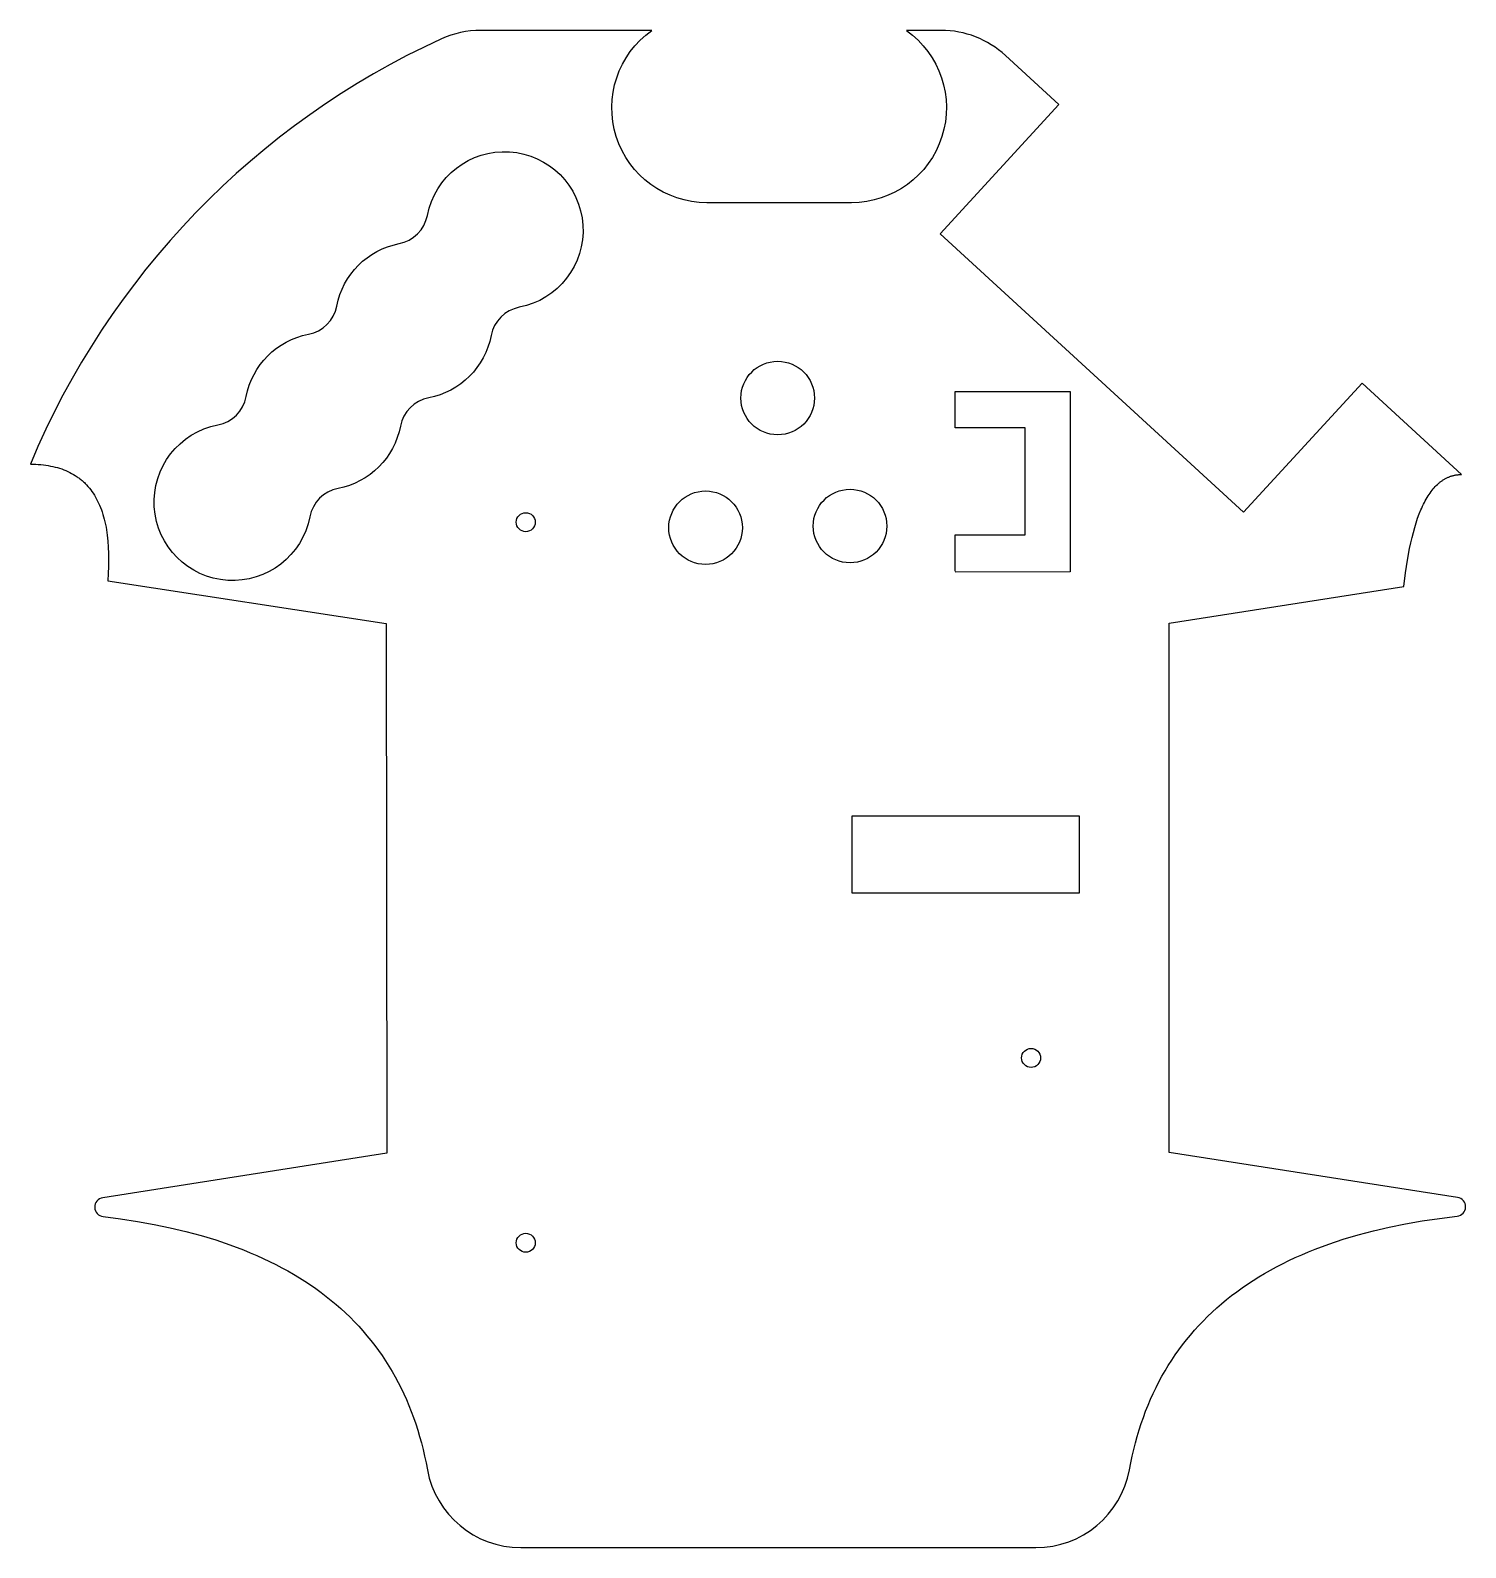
# Model space of a CAD drawing. Extents: x -81 to 222, y -200 to 120.
import ezdxf

# ---------------------------------------------------------------- set-up
doc = ezdxf.new("R2010")
doc.units = 0
doc.layers.add('VERSION_3$HOLDER-COVER', color=30, linetype='CONTINUOUS')

msp = doc.modelspace()

# ---------------------------------------------------------------- linework, layer by layer
at = {"layer": 'VERSION_3$HOLDER-COVER'}
for points in [[(5.86, 117.8, 0.188974), (-80.73, 28.2), (-80.16, 28.2), (-79.6, 28.18), (-79.06, 28.15), (-78.52, 28.11), (-77.99, 28.05), (-77.47, 27.99), (-76.96, 27.91), (-76.46, 27.82), (-75.98, 27.72), (-75.5, 27.6), (-75.03, 27.48), (-74.57, 27.34), (-74.12, 27.19), (-73.68, 27.03), (-73.25, 26.85), (-72.84, 26.67), (-72.43, 26.47), (-72.03, 26.26), (-71.64, 26.04), (-71.26, 25.81), (-71.08, 25.68), (-70.89, 25.56), (-70.71, 25.43), (-70.53, 25.3), (-70.36, 25.17), (-70.18, 25.03), (-70.01, 24.89), (-69.84, 24.75), (-69.68, 24.61), (-69.52, 24.46), (-69.35, 24.31), (-69.2, 24.15), (-69.04, 23.99), (-68.89, 23.83), (-68.59, 23.5), (-68.3, 23.16), (-68.02, 22.81), (-67.75, 22.44), (-67.49, 22.07), (-67.24, 21.68), (-67, 21.27), (-66.77, 20.86), (-66.55, 20.44), (-66.34, 20), (-66.14, 19.55), (-65.95, 19.09), (-65.77, 18.61), (-65.6, 18.13), (-65.44, 17.63), (-65.29, 17.12), (-65.15, 16.6), (-65.02, 16.07), (-64.9, 15.52), (-64.79, 14.96), (-64.69, 14.39), (-64.6, 13.81), (-64.52, 13.22), (-64.45, 12.62), (-64.39, 12), (-64.3, 10.73), (-64.25, 9.41), (-64.24, 8.04), (-64.27, 6.63), (-64.34, 5.17), (-64.44, 3.66), (-5.76, -5.39), (-5.59, -116.95), (-65.48, -126.37, 0.872693), (-65.4, -130.33), (-61.71, -130.8), (-58.12, -131.35), (-54.63, -131.98), (-51.24, -132.68), (-47.96, -133.46), (-44.77, -134.32), (-41.68, -135.25), (-38.69, -136.27), (-35.8, -137.36), (-34.4, -137.93), (-33.02, -138.52), (-31.66, -139.13), (-30.33, -139.77), (-29.02, -140.42), (-27.74, -141.09), (-26.49, -141.77), (-25.26, -142.48), (-24.05, -143.21), (-22.87, -143.96), (-21.72, -144.72), (-20.59, -145.51), (-19.48, -146.31), (-18.4, -147.14), (-17.35, -147.98), (-16.32, -148.84), (-15.31, -149.72), (-14.33, -150.63), (-13.38, -151.55), (-12.45, -152.49), (-11.54, -153.44), (-10.66, -154.42), (-9.81, -155.42), (-8.98, -156.44), (-8.17, -157.47), (-7.39, -158.53), (-6.64, -159.6), (-5.91, -160.7), (-5.21, -161.81), (-4.53, -162.94), (-3.87, -164.09), (-3.25, -165.26), (-2.64, -166.45), (-2.06, -167.66), (-1.51, -168.89), (-0.98, -170.14), (-0.48, -171.41), (0, -172.69), (0.45, -174), (0.88, -175.32), (1.28, -176.67), (1.66, -178.03), (2.01, -179.41), (2.34, -180.82), (2.64, -182.24), (2.92, -183.68, 0.362202), (22.6, -200.08), (131.14, -200.08, 0.362202), (150.81, -183.68), (151.09, -182.23), (151.4, -180.8), (151.73, -179.39), (152.08, -178), (152.46, -176.63), (152.87, -175.27), (153.3, -173.94), (153.76, -172.63), (154.24, -171.34), (154.75, -170.06), (155.28, -168.81), (155.84, -167.57), (156.43, -166.36), (157.04, -165.16), (157.67, -163.98), (158.33, -162.83), (159.02, -161.69), (159.73, -160.57), (160.46, -159.47), (161.23, -158.4), (162.01, -157.34), (162.83, -156.3), (163.66, -155.28), (164.53, -154.28), (165.42, -153.29), (166.33, -152.33), (167.27, -151.39), (168.23, -150.47), (169.22, -149.56), (170.24, -148.68), (171.28, -147.82), (172.35, -146.97), (173.44, -146.15), (174.56, -145.34), (175.7, -144.56), (176.87, -143.79), (178.06, -143.04), (179.28, -142.31), (180.52, -141.61), (181.79, -140.92), (183.09, -140.25), (184.41, -139.6), (185.76, -138.97), (187.13, -138.36), (188.52, -137.77), (189.95, -137.2), (192.87, -136.11), (195.89, -135.11), (199.01, -134.18), (202.24, -133.33), (205.56, -132.55), (208.99, -131.86), (212.52, -131.24), (216.15, -130.71), (219.88, -130.24, 0.875405), (219.97, -126.28), (159.22, -116.82), (159.22, -5.26), (208.65, 2.43), (209, 5.29), (209.4, 7.96), (209.86, 10.45), (210.1, 11.63), (210.37, 12.75), (210.64, 13.84), (210.93, 14.87), (211.23, 15.86), (211.55, 16.81), (211.88, 17.71), (212.23, 18.56), (212.4, 18.97), (212.59, 19.37), (212.77, 19.75), (212.96, 20.13), (213.15, 20.49), (213.34, 20.84), (213.54, 21.18), (213.74, 21.51), (213.95, 21.83), (214.16, 22.13), (214.37, 22.42), (214.58, 22.71), (214.8, 22.98), (215.03, 23.24), (215.25, 23.48), (215.48, 23.72), (215.71, 23.94), (215.95, 24.16), (216.07, 24.26), (216.19, 24.36), (216.31, 24.46), (216.43, 24.55), (216.55, 24.64), (216.68, 24.73), (216.8, 24.81), (216.93, 24.89), (217.05, 24.97), (217.18, 25.05), (217.31, 25.12), (217.44, 25.19), (217.57, 25.26), (217.7, 25.33), (217.83, 25.39), (217.96, 25.45), (218.09, 25.5), (218.23, 25.56), (218.36, 25.61), (218.5, 25.65), (218.63, 25.7), (218.77, 25.74), (218.91, 25.78), (219.05, 25.82), (219.19, 25.85), (219.33, 25.88), (219.47, 25.91), (219.61, 25.93), (219.76, 25.95), (219.9, 25.97), (220.05, 25.99), (220.19, 26), (220.34, 26.01), (220.49, 26.02), (220.63, 26.02), (220.78, 26.02), (199.85, 45.27), (174.87, 18.07), (110.95, 76.77), (135.95, 103.99), (124.7, 114.34, 0.187986), (111.16, 119.61), (103.85, 119.61, -0.730573), (92.26, 83.3), (61.78, 83.3, -0.730573), (50.19, 119.61), (14.18, 119.61, 0.107642)], [(-41.22, 36.48, 0.307234), (-35.26, 42.44, -0.307234), (-22.13, 55.58, 0.307234), (-16.17, 61.53, -0.307234), (-3.04, 74.67, 0.307234), (2.92, 80.62, -1.886976), (22.28, 61.26, 0.307234), (16.33, 55.31, -0.307234), (3.19, 42.17, 0.307234), (-2.77, 36.22, -0.307234), (-15.9, 23.08, 0.307234), (-21.86, 17.12, -1.886976)]]:
    msp.add_lwpolyline(points, format="xyb", close=True, dxfattribs=at)
msp.add_lwpolyline([(114.09, 5.64), (114.09, 13.29), (128.83, 13.29), (128.83, 35.89), (114.09, 35.89), (114.09, 43.54), (138.32, 43.54), (138.32, 5.54), (114.09, 5.44)], dxfattribs=at)
msp.add_lwpolyline([(140.29, -45.93), (92.31, -45.93), (92.31, -62.1), (140.29, -62.1)], close=True, dxfattribs=at)
for centre, radius in [((76.72, 42.14), 7.75), ((61.53, 14.82), 7.75), ((91.96, 15.17), 7.75), ((23.64, 15.98), 2), ((130.1, -96.9), 2), ((23.64, -135.84), 2)]:
    msp.add_circle(centre, radius, dxfattribs=at)

doc.saveas('drawing.dxf')
